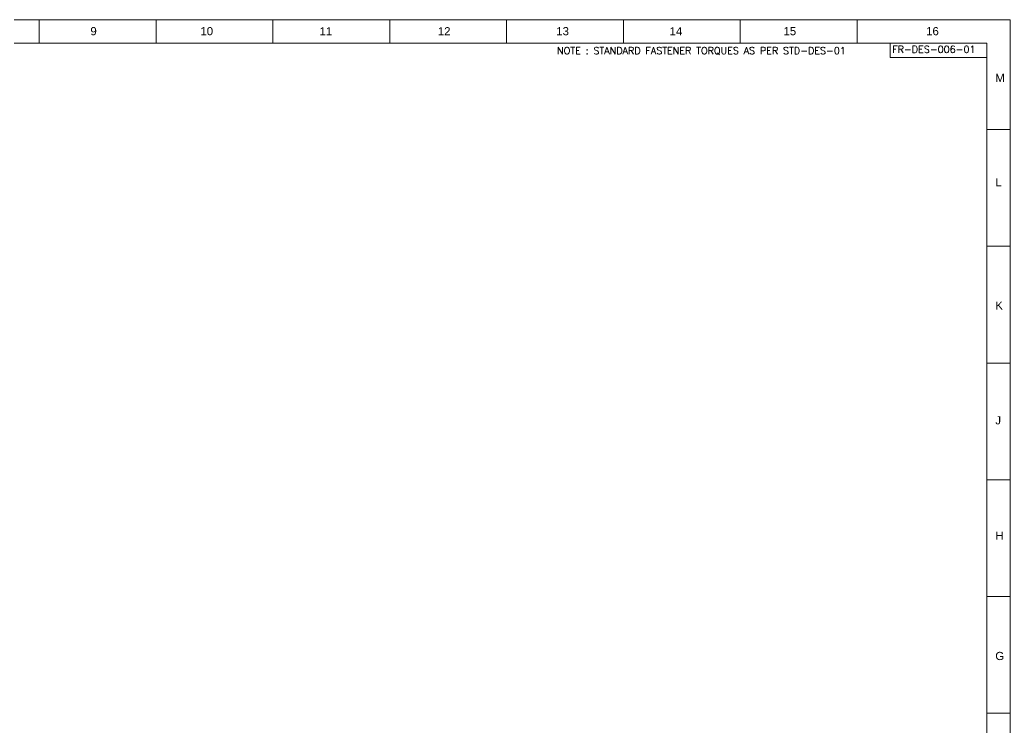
# Model space of a CAD drawing. Extents: x -736 to 99, y 644 to 1238.
# Drawn here: x -325.1 to 98.8, y 935.5 to 1238.4 of the extents above; entities that cross this region are included whole.
import ezdxf

# ---------------------------------------------------------------- set-up
doc = ezdxf.new("R2010")
doc.units = 0
doc.header["$LTSCALE"] = 10
doc.header["$MEASUREMENT"] = 0
for name, color, linetype in [('P5', 2, 'CONTINUOUS'), ('P7', 1, 'CONTINUOUS'), ('TXT', 4, 'CONTINUOUS')]:
    doc.layers.add(name, color=color, linetype=linetype)
doc.styles.get("Standard").update_dxf_attribs({"font": 'ROMANS.SHX'})

# ---------------------------------------------------------------- blocks, each defined once
blk = doc.blocks.new('A1')
at = {"layer": 'P5', "lineweight": 0, "ltscale": 8}
for p, q in [((484.5, 617), (484.5, 607)), ((534.5, 617), (534.5, 607)), ((584.5, 617), (584.5, 607)), ((634.5, 617), (634.5, 607)), ((684.5, 617), (684.5, 607)), ((734.5, 617), (734.5, 607)), ((784.5, 617), (784.5, 607)), ((834.5, 617), (834.5, 607)), ((890, 607), (79, 607)), ((890, 33), (890, 607)), ((890, 570), (900, 570)), ((890, 520), (900, 520)), ((890, 470), (900, 470)), ((890, 420), (900, 420)), ((890, 370), (900, 370)), ((890, 320), (900, 320))]:
    blk.add_line(p, q, dxfattribs=at)
at = {"layer": 'P5', "lineweight": 0}
for p, q in [((848.63, 607), (848.63, 600.85)), ((848.63, 600.85), (890, 600.85))]:
    blk.add_line(p, q, dxfattribs=at)
at = {"layer": 'P7', "lineweight": 0, "ltscale": 8}
for p, q in [((900, 617), (69, 617)), ((900, 23), (900, 617))]:
    blk.add_line(p, q, dxfattribs=at)
at = {"layer": 'P5', "lineweight": 0, "ltscale": 8, "char_height": 3.5, "attachment_point": 7}
for s, insert, width in [('{\\fArial|b0||i0||c0|p34;\\C7;\\H3.5;\\W1.;9}', (506.36, 610.33), 2.7391), ('{\\fArial|b0||i0||c0|p34;\\C7;\\H3.5;\\W1.;10}', (553.43, 610.33), 6.2445), ('{\\fArial|b0||i0||c0|p34;\\C7;\\H3.5;\\W1.;11}', (604.43, 610.33), 6.2445), ('{\\fArial|b0||i0||c0|p34;\\C7;\\H3.5;\\W1.;12}', (655.03, 610.33), 6.2445), ('{\\fArial|b0||i0||c0|p34;\\C7;\\H3.5;\\W1.;13}', (705.74, 610.33), 6.2445), ('{\\fArial|b0||i0||c0|p34;\\C7;\\H3.5;\\W1.;14}', (754.23, 610.33), 6.2445), ('{\\fArial|b0||i0||c0|p34;\\C7;\\H3.5;\\W1.;15}', (802.96, 610.33), 6.2445), ('{\\fArial|b0||i0||c0|p34;\\C7;\\H3.5;\\W1.;16}', (864.01, 610.33), 6.2445), ('{\\fArial|b0||i0||c0|p34;\\C7;\\H3.5;\\W1.;M}', (893.63, 590.36), 4.0326), ('{\\fArial|b0||i0||c0|p34;\\C7;\\H3.5;\\W1.;L}', (893.63, 545.66), 2.7391), ('{\\fArial|b0||i0||c0|p34;\\C7;\\H3.5;\\W1.;K}', (893.63, 492.86), 3.2717), ('{\\fArial|b0||i0||c0|p34;\\C7;\\H3.5;\\W1.;J}', (893.63, 443.7), 2.7391), ('{\\fArial|b0||i0||c0|p34;\\C7;\\H3.5;\\W1.;H}', (893.63, 394.35), 3.5), ('{\\fArial|b0||i0||c0|p34;\\C7;\\H3.5;\\W1.;G}', (893.63, 342.76), 3.8044)]:
    blk.add_mtext(s, dxfattribs=dict(at, insert=insert, width=width))
at = {"layer": 'TXT', "lineweight": 0}
for s, p in [('NOTE : STANDARD FASTENER TORQUES AS PER STD-DES-01', (706.1, 602.25)), ('FR-DES-006-01', (849.53, 602.82))]:
    blk.add_text(s, height=3, dxfattribs=at).set_placement(p)

msp = doc.modelspace()

# ---------------------------------------------------------------- block references
at = {"layer": 'TXT', "linetype": 'Continuous'}
msp.add_blockref('A1', (-801.22, 621.43), dxfattribs=at)

doc.saveas('drawing.dxf')
